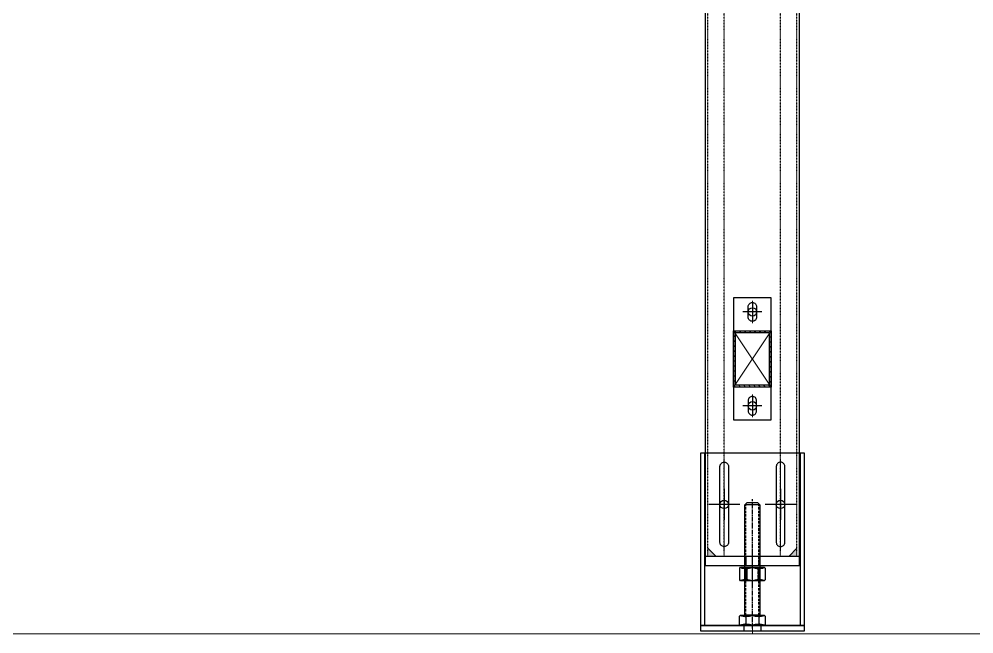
# Model space of a CAD drawing. Header units: millimetres. Extents: x 845401 to 948039, y 511594 to 550263.
# Drawn here: x 904027 to 905043, y 544184 to 544839 of the extents above; entities that cross this region are included whole.
import ezdxf

# ---------------------------------------------------------------- set-up
doc = ezdxf.new("R2010")
doc.units = ezdxf.units.MM
for name, pattern in [('ACAD_ISO02W100', [15, 12, -3]), ('CENTER', [0]), ('CENTER2', [28.575, 19.05, -3.175, 3.175, -3.175]), ('DASHED', [0.75, 0.5, -0.25]), ('HIDDEN', [0.375, 0.25, -0.125])]:
    doc.linetypes.add(name, pattern=pattern)
for name, color, linetype in [('3中心线层', 1, 'CENTER'), ('4虚线层', 6, 'DASHED'), ('5剖面线层', 2, 'Continuous'), ('虚线', 4, 'ACAD_ISO02W100')]:
    doc.layers.add(name, color=color, linetype=linetype)
for name, color, linetype, lineweight in [('A-剖-0.10mm.......SECT-L01', 255, 'Continuous', 18), ('中心线', 1, 'CENTER', 9), ('剖面线', 6, 'Continuous', 15), ('粗实线', 7, 'Continuous', 30), ('细实线', 2, 'Continuous', 18)]:
    doc.layers.add(name, color=color, linetype=linetype, lineweight=lineweight)

# ---------------------------------------------------------------- blocks, each defined once
blk = doc.blocks.new('A$C2E170EB7')
at = {"layer": '中心线'}
for p, q in [((25, 186), (25, 90)), ((85, 186), (85, 90)), ((17.5, 138), (32.5, 138)), ((92.5, 138), (77.5, 138)), ((55, 12), (55, 0))]:
    blk.add_line(p, q, dxfattribs=at)
at = {"layer": '粗实线'}
for p, q in [((4, 193), (4, 9)), ((106, 193), (106, 9))]:
    blk.add_line(p, q, dxfattribs=at)
for points in [[(0, 193), (110, 193), (110, 9), (0, 9)], [(0, 9), (110, 9), (110, 3), (0, 3)]]:
    blk.add_lwpolyline(points, close=True, dxfattribs=at)
for points in [[(25, 183), (25, 183, -0.414214), (29.5, 178.5), (29.5, 97.5, -0.414214), (25, 93), (25, 93, -0.414214), (20.5, 97.5), (20.5, 178.5, -0.414214)], [(85, 183), (85, 183, 0.414214), (80.5, 178.5), (80.5, 97.5, 0.414214), (85, 93), (85, 93, 0.414214), (89.5, 97.5), (89.5, 178.5, 0.414214)]]:
    blk.add_lwpolyline(points, format="xyb", close=True, dxfattribs=at)
at = {"layer": '虚线', "ltscale": 0.5}
for p, q in [((46, 9), (46, 3)), ((64, 9), (64, 3))]:
    blk.add_line(p, q, dxfattribs=at)
blk = doc.blocks.new('ew323')
at = {"color": 1, "linetype": 'CENTER2', "ltscale": 0.25}
blk.add_line((4.5, 63.3), (4.5, 41.9), dxfattribs=at)
at = {"color": 2, "linetype": 'HIDDEN', "ltscale": 10}
for p, q in [((-1.5, 60.5), (-1.5, 46)), ((10.5, 60.5), (10.5, 46))]:
    blk.add_line(p, q, dxfattribs=at)
at = {"color": 2}
for p, q in [((-1.5, 47.2), (-1.5, 59.2)), ((10.5, 47.2), (10.5, 59.2))]:
    blk.add_line(p, q, dxfattribs=at)
blk.add_lwpolyline([(-8, 60.5), (17, 60.5), (18, 59.5), (18, 47), (17, 46), (-8, 46), (-9, 47), (-9, 59.5)], close=True, dxfattribs=at)
blk.add_lwpolyline([(-2.5, 46), (-2.5, 60.5), (11.5, 60.5), (11.5, 46)], dxfattribs=at)
for centre, start, end in [((-2.3, 78.3), 251.7208, 290.8675), ((11.3, 78.3), 249.1325, 288.2792), ((-2.3, 28.2), 69.1325, 108.2792), ((11.3, 28.2), 71.7208, 110.8675)]:
    blk.add_arc(centre, 19.1, start, end, dxfattribs=at)
blk = doc.blocks.new('A$C7142694E')
at = {"color": 1, "linetype": 'CENTER2', "ltscale": 0.25}
blk.add_line((13.8, 0, 0), (13.8, 137.8, 0), dxfattribs=at)
at = {"color": 2}
for p, q in [((21.8, 131.6, 0), (5.8, 131.6, 0)), ((6.8, 12.9, 0), (6.8, 4.3, 0)), ((20.7, 12.9, 0), (20.7, 4.3, 0))]:
    blk.add_line(p, q, dxfattribs=at)
at = {"color": 2, "linetype": 'HIDDEN', "ltscale": 10}
for p, q in [((6.8, 14.1, 0), (6.8, 131.6, 0)), ((20.8, 14.1, 0), (20.8, 131.6, 0))]:
    blk.add_line(p, q, dxfattribs=at)
at = {"color": 2, "elevation": 0}
for points in [[(21.8, 14.1), (5.8, 14.1), (5.8, 131.6), (8.3, 134.1), (19.3, 134.1), (21.8, 131.6)], [(26.5, 3.1), (1, 3.1), (0, 4.1), (0, 13.1), (1, 14.1), (26.5, 14.1), (27.5, 13.1), (27.5, 4.1)]]:
    blk.add_lwpolyline(points, close=True, dxfattribs=at)
at = {"color": 2}
for centre, start, end in [((6.9, 32.7, 0), 252.0147, 290.2789), ((20.6, 32.7, 0), 249.7211, 287.9853), ((6.9, -15.5, 0), 69.7211, 107.9853), ((20.6, -15.5, 0), 72.0147, 110.2789)]:
    blk.add_arc(centre, 19.9, start, end, dxfattribs=at)
at = {"rotation": 180}
blk.add_blockref('ew323', (18.3, 111.1, 0), dxfattribs=at)
blk = doc.blocks.new('A$C39C60854')
at = {"layer": '剖面线'}
h = blk.add_hatch(dxfattribs=at)
h.set_pattern_fill('ANSI31', color=256, scale=30, style=0)
h.set_pattern_definition([(45, (-776643, 668927.5), (-2.65165043, 2.65165043), [])])
h.paths.add_polyline_path([(0, 40), (0, 0), (60, 0), (60, 40)])
h.paths.add_polyline_path([(58, 38), (58, 2), (2, 2), (2, 38)], flags=16)
at = {"layer": '粗实线'}
for points in [[(0, 40), (60, 40), (60, 0), (0, 0)], [(2, 38), (58, 38), (58, 2), (2, 2)]]:
    blk.add_lwpolyline(points, close=True, dxfattribs=at)
blk = doc.blocks.new('A$C771F760B')
at = {"layer": '中心线'}
for p, q in [((20, 13.5), (20, 26.5)), ((120, 13.5), (120, 26.5)), ((32, 20), (8, 20)), ((108, 20), (132, 20))]:
    blk.add_line(p, q, dxfattribs=at)
at = {"layer": '粗实线', "color": 0}
blk.add_lwpolyline([(5, 40), (5, 0), (135, 0), (135, 40)], close=True, dxfattribs=at)
for points in [[(25.5, 24.5), (14.5, 24.5, 0.414214), (10, 20), (10, 20, 0.414214), (14.5, 15.5), (25.5, 15.5, 0.414214), (30, 20), (30, 20, 0.414214)], [(114.5, 24.5), (125.5, 24.5, -0.414214), (130, 20), (130, 20, -0.414214), (125.5, 15.5), (114.5, 15.5, -0.414214), (110, 20), (110, 20, -0.414214)]]:
    blk.add_lwpolyline(points, format="xyb", close=True, dxfattribs=at)
at = {"layer": '细实线'}
for p, q in [((40, 0), (100, 40)), ((40, 40), (100, 0))]:
    blk.add_line(p, q, dxfattribs=at)
at = {"layer": '粗实线'}
blk.add_blockref('A$C39C60854', (40, 0), dxfattribs=at)
blk = doc.blocks.new('G$C9582CECF')
at = {"linetype": 'ByBlock', "lineweight": -2}
h = blk.add_hatch(color=2, dxfattribs=at)
h.paths.add_polyline_path([(97.5, -201.8), (97.5, -210.3), (89, -210.3)])
h.paths.add_polyline_path([(11, -210.3), (2.5, -210.3), (2.5, -201.8)])
for p, q in [((0, -220.3, -2.3), (0, 771.5, -2.3)), ((0, 771.5, -2.3), (100, 771.5, -2.3)), ((100, -220.3, -2.3), (100, 771.5, -2.3)), ((0, -210.3, -2.3), (100, -210.3, -2.3)), ((0, -220.3, -2.3), (100, -220.3, -2.3))]:
    blk.add_line(p, q)
for centre in [(50, 761.5, -2.3), (50, 746.5, -2.3), (50, 701.5, -2.3), (50, 49.7, -2.3), (50, -50.3, -2.3), (20, -155.3, -2.3), (80, -155.3, -2.3)]:
    blk.add_circle(centre, 4.5)
at = {"layer": '3中心线层'}
for p, q in [((50, 754, -2.3), (50, 769, -2.3)), ((57.5, 761.5, -2.3), (42.5, 761.5, -2.3)), ((50, 739, -2.3), (50, 754, -2.3)), ((57.5, 746.5, -2.3), (42.5, 746.5, -2.3)), ((57.5, 701.5, -2.3), (42.5, 701.5, -2.3)), ((50, 694, -2.3), (50, 709, -2.3)), ((50, 59.9, -2.3), (50, 39.5, -2.3)), ((60.2, 49.7, -2.3), (39.8, 49.7, -2.3)), ((50, -40.1, -2.3), (50, -60.5, -2.3)), ((60.2, -50.3, -2.3), (39.8, -50.3, -2.3)), ((20, -138.8, -2.3), (20, -171.8, -2.3)), ((80, -138.8, -2.3), (80, -171.8, -2.3)), ((36.5, -155.3, -2.3), (3.5, -155.3, -2.3)), ((96.5, -155.3, -2.3), (63.5, -155.3, -2.3)), ((50, -240, -2.3), (50, -202.4, -2.3))]:
    blk.add_line(p, q, dxfattribs=at)
at = {"layer": '4虚线层', "ltscale": 0.01}
for p, q in [((2.5, -210.3, -2.3), (2.5, 771.5, -2.3)), ((20, -210.3, -2.3), (20, 771.5, -2.3)), ((80, -210.3, -2.3), (80, 771.5, -2.3)), ((97.5, -210.3, -2.3), (97.5, 771.5, -2.3))]:
    blk.add_line(p, q, dxfattribs=at)
at = {"layer": '4虚线层'}
for p, q in [((42, -210.3, -2.3), (42, -220.3, -2.3)), ((43, -210.3, -2.3), (43, -220.3, -2.3)), ((57, -210.3, -2.3), (57, -220.3, -2.3)), ((58, -210.3, -2.3), (58, -220.3, -2.3))]:
    blk.add_line(p, q, dxfattribs=at)
at = {"layer": '5剖面线层'}
for p, q in [((11, -210.3, -2.3), (2.5, -201.8, -2.3)), ((89, -210.3, -2.3), (97.5, -201.8, -2.3))]:
    blk.add_line(p, q, dxfattribs=at)

msp = doc.modelspace()

# ---------------------------------------------------------------- linework, layer by layer
at = {"layer": 'A-剖-0.10mm.......SECT-L01', "color": 6}
msp.add_line((894760.3, 544183.8, -0.1), (934283.3, 544183.8, -0.1), dxfattribs=at)

# ---------------------------------------------------------------- block references
msp.add_blockref('G$C9582CECF', (904757.3, 544477.1, -3.7))
at = {"color": 0, "linetype": 'ByBlock', "lineweight": -2}
for name, p in [('A$C2E170EB7', (904752.3, 544183.8, -6)), ('A$C7142694E', (904793.5, 544189.7, -6))]:
    msp.add_blockref(name, p, dxfattribs=at)
at = {"layer": '粗实线', "rotation": 90}
msp.add_blockref('A$C771F760B', (904827.3, 544406.8, -6), dxfattribs=at)

doc.saveas('drawing.dxf')
